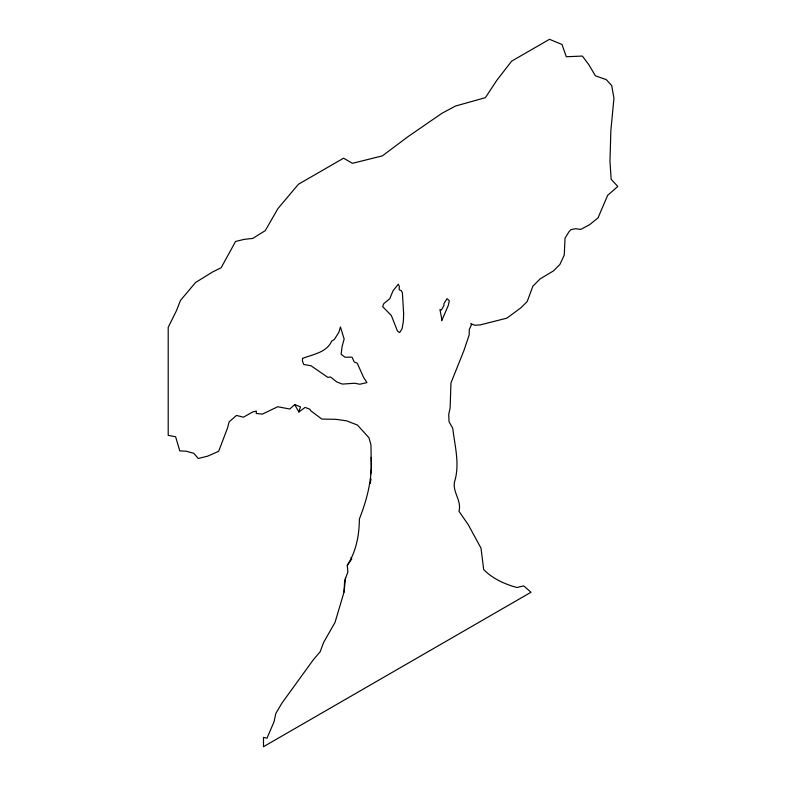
<?xml version="1.0" encoding="UTF-8"?>
<svg xmlns="http://www.w3.org/2000/svg" width="786" height="786" viewBox="0 0 786 786"><rect width="100%" height="100%" fill="white"/><g stroke="black" fill="none" stroke-linecap="round" stroke-linejoin="round"><path stroke-width="1.18" d="M471.708 324.117L469.262 329.688L469.193 334.905L463.819 350.851L450.968 382.88L450.123 407.875L448.727 414.31L449.032 421.709L452.775 428.38C454.77 445.947 460.075 464.261 454.534 481.789C452.333 492.301 461.932 500.613 458.965 511.273L468.279 524.734L481.012 548.166L483.685 569.595C492.547 578.594 504.897 584.342 517.041 587.506L523.682 585.875L531.012 592.251L263.497 746.7L263.497 737.376L266.994 738.192L274.019 721.843L275.866 713.403L281.919 703.146L313.211 659.926L320.197 651.673L323.606 642.457L335.023 622.414L344.052 592.035L344.602 580.952L347.874 571.923L347.255 565.36C356.176 551.487 359.231 535.404 359.389 518.996C367.091 499.287 372.466 478.743 371.139 457.403M470.627 323.753L474.95 325.227L480.217 324.903L506.921 318.134L520.99 307.709L527.17 301.578L532.879 286.173L540.11 278.912L553.383 270.964L559.838 264.548L564.269 255.106L565.036 238.148L569.005 231.703L571.009 229.61L575.617 228.736L580.815 229.374L589.638 224.678L597.999 217.919L607.657 195.341L617.796 186.439L611.154 179.326L609.965 161.307L610.869 130.388L613.954 98.211L611.705 85.605L606.242 79.632L595.395 75.81L588.871 64.766L582.377 56.061L566.313 56.749L562 44.488L549.502 39.3L511.627 61.161L496.772 80.388L485.355 97.68L455.418 106.061L442.096 113.204L408.533 136.283L382.34 155.883L352.442 163.321L343.59 158.183L298.425 184.258L277.939 208.555L265.265 230.652L252.748 238.404L244.151 239.376L235.574 241.44L221.121 267.78L212.584 271.976L195.567 282.488L180.426 300.488L176.595 310.411L168.204 327.33L168.204 435.346L175.642 436.78L179.778 450.909L186.007 451.164L193.798 453.316L198.278 458.513L207.74 456.126L218.665 451.302L227.606 427.8L229.129 421.866L236.478 415.44L243.405 417.199L252.689 411.972L256.374 411.058L256.226 413.456L262.298 414.143L277.743 406.735L289.828 409.034L294.662 404.584L298.867 411.992L305.135 407.394L309.763 409.192L311.03 410.98L321.808 419.066L335.74 419.311L346.528 420.824L357.434 425.039L368.968 437.773L370.953 444.788L371.326 470.018L370.52 474.017M344.052 592.035L345.506 577.907M370.177 483.439L371.061 479.018L370.334 479.077M298.867 411.992L300.478 406.863L294.662 404.584M370.619 471.561L371.326 470.018M347.255 565.36L351.784 558.974L351.047 557.49M441.693 318.703L441.693 320.678L448.393 305.204L449.287 300.714L447.067 298.66L443.943 303.553L443.943 305.518L441.27 310.126L439.944 309.478L441.693 318.703M403.631 313.604L403.395 321.258L402.039 328.813L399.671 332.586L397.48 331.103L391.359 315.54L382.644 306.619L383.823 303.583L389.748 298.749L392.912 291.007L398.247 284.188L399.278 286.232L399.17 289.779L401.351 290.732L402.403 292.805L403.631 313.604M302.561 358.426L302.413 361L303.74 364.468L311.04 365.775L327.86 377.398L330.484 376.985L336.811 381.957L342.382 384.079L354.673 383.254L359.841 384.236L366.944 382.605L363.623 377.418L357.257 363.26L354.221 361.973L352.049 357.158L344.966 357.198L341.114 354.25L342.156 346.174L344.15 339.012L340.436 326.927L338.874 332.301L334.286 339.542L331.623 341.183C326.671 352.57 312.897 354.319 302.561 358.426"/></g></svg>
